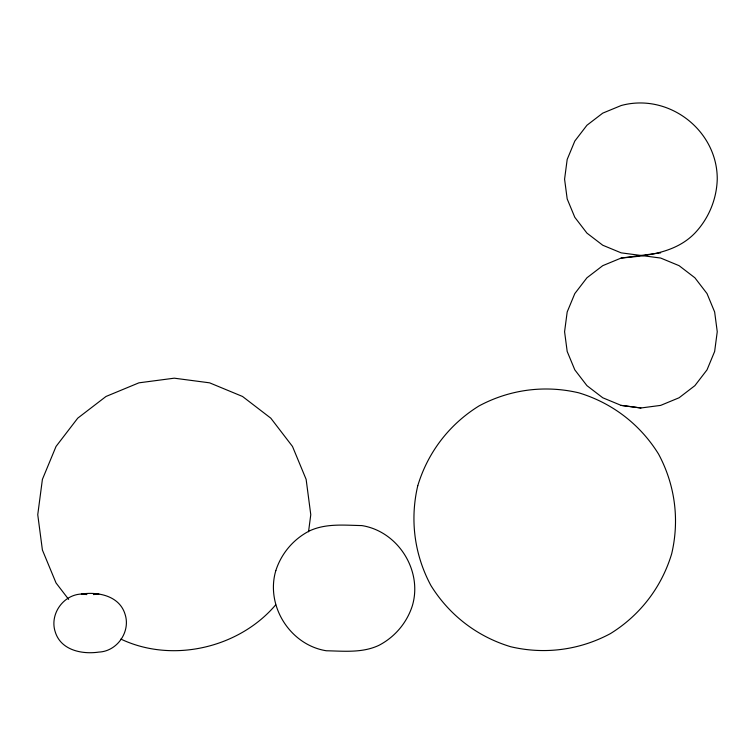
<?xml version="1.0" encoding="UTF-8"?>
<svg xmlns="http://www.w3.org/2000/svg" width="755" height="755" viewBox="0 0 755 755"><rect width="100%" height="100%" fill="white"/><g stroke="black" fill="none" stroke-linecap="round" stroke-linejoin="round"><path stroke-width="1.13" d="M308.531 531.794L310.777 514.693L306.134 479.368L292.487 446.441L270.8 418.166L242.525 396.469L209.597 382.832L174.263 378.18L138.929 382.832L106.011 396.469L77.737 418.166L56.04 446.441L42.403 479.368L37.75 514.693L42.403 550.027L56.04 582.954L68.639 599.376M275.698 604.84C239.071 648.035 172.329 663.551 120.876 639.079M621.157 258.05L602.745 265.666L586.937 277.793L574.81 293.582L567.184 311.975L564.58 331.719L567.184 351.462L574.81 369.856L586.937 385.645L602.745 397.772L621.157 405.388L640.91 407.983L660.672 405.388L679.085 397.772L694.893 385.645L707.02 369.856L714.645 351.462L717.25 331.719L714.645 311.975L707.02 293.582L694.893 277.793L679.085 265.666L660.672 258.05L621.157 252.85L602.745 245.233L586.937 233.116L574.81 217.317L567.184 198.924L564.58 179.19L567.184 159.447L574.81 141.053L586.937 125.254L602.745 113.137L621.195 105.521C668.458 92.629 717.467 130.171 717.25 179.19C716.665 199.311 708.719 218.478 694.893 233.116C675.546 253.085 647.328 255.671 621.195 258.05L660.672 252.85M81.398 594.034C63.118 594.78 49.519 614.353 55.19 631.746C60.749 650.281 82.021 654.576 98.886 652.084C117.167 651.329 130.766 631.756 125.094 614.362C119.545 595.827 98.263 591.533 81.398 594.034L86.863 594.572M93.422 594.572L98.886 594.034M621.157 405.388L640.91 407.983M417.76 485.758C409.776 519.742 414.382 554.736 430.897 585.493C449.272 615.174 477.273 636.663 510.701 646.733C544.685 654.727 579.68 650.112 610.436 633.605C640.117 615.221 661.606 587.22 671.676 553.792C679.67 519.808 675.064 484.814 658.549 454.057C640.164 424.376 612.163 402.896 578.736 392.817C544.751 384.833 509.767 389.438 479 405.945C449.319 424.329 427.84 452.33 417.76 485.758M275.83 570.572C265.354 605.718 290.109 645.025 326.32 650.763C343.997 651.112 362.268 653.132 378.802 645.402C394.78 637.126 406.822 622.903 412.343 605.774C422.819 570.629 398.064 531.322 361.853 525.584C344.186 525.235 325.905 523.215 309.38 530.944C293.393 539.221 281.36 553.443 275.83 570.572"/></g></svg>
